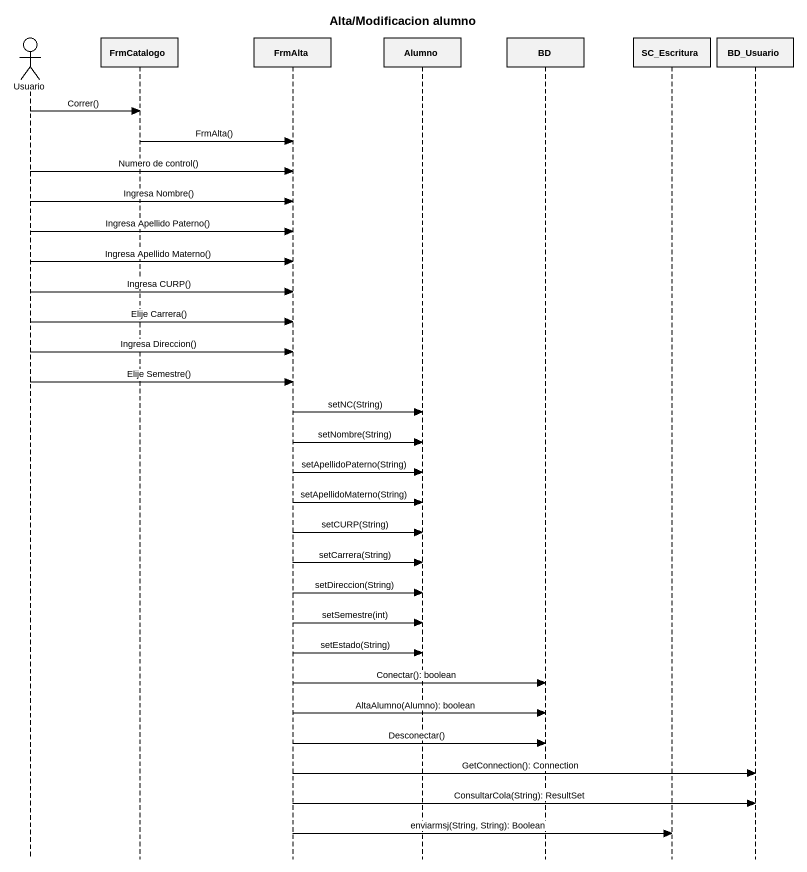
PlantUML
@startuml
title Alta/Modificacion alumno
hide footbox
actor Usuario
participant FrmCatalogo
participant FrmAlta
participant Alumno
participant BD
participant SC_Escritura
participant BD_Usuario

Usuario -> FrmCatalogo : Correr()
FrmCatalogo -> FrmAlta : FrmAlta()
Usuario -> FrmAlta : Numero de control()
Usuario -> FrmAlta : Ingresa Nombre()
Usuario -> FrmAlta : Ingresa Apellido Paterno()
Usuario -> FrmAlta : Ingresa Apellido Materno()
Usuario -> FrmAlta : Ingresa CURP()
Usuario -> FrmAlta : Elije Carrera()
Usuario -> FrmAlta : Ingresa Direccion()
Usuario -> FrmAlta : Elije Semestre()
FrmAlta -> Alumno : setNC(String)
FrmAlta -> Alumno : setNombre(String)
FrmAlta -> Alumno : setApellidoPaterno(String)
FrmAlta -> Alumno : setApellidoMaterno(String)
FrmAlta -> Alumno : setCURP(String)
FrmAlta -> Alumno : setCarrera(String)
FrmAlta -> Alumno : setDireccion(String)
FrmAlta -> Alumno : setSemestre(int)
FrmAlta -> Alumno : setEstado(String)
FrmAlta -> BD : Conectar(): boolean
FrmAlta -> BD : AltaAlumno(Alumno): boolean
FrmAlta -> BD : Desconectar()
FrmAlta -> BD_Usuario : GetConnection(): Connection
FrmAlta -> BD_Usuario : ConsultarCola(String): ResultSet
FrmAlta -> SC_Escritura : enviarmsj(String, String): Boolean
@enduml
